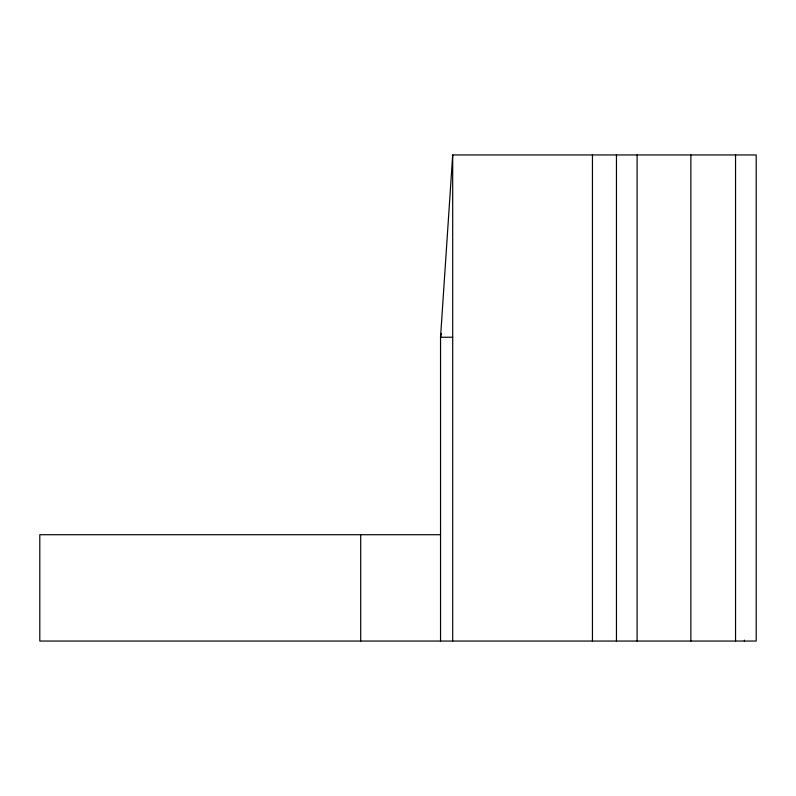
<?xml version="1.0" encoding="UTF-8"?>
<svg xmlns="http://www.w3.org/2000/svg" width="796" height="796" viewBox="0 0 796 796"><rect width="100%" height="100%" fill="white"/><g stroke="black" fill="none" stroke-linecap="round" stroke-linejoin="round"><path stroke-width="1.19" d="M440.546 534.713L39.8 534.713L39.8 641.049L756.2 641.049L756.2 154.951L452.695 154.951L440.546 337.235L440.546 641.049M441.382 333.614L440.546 337.235L452.695 337.235M744.35 640.133L744.459 641.049M735.544 154.951L735.544 641.049M690.878 154.951L690.878 641.049M637.108 154.951L637.108 641.049M616.452 154.951L616.452 641.049M592.443 154.951L592.443 641.049M452.695 154.951L452.695 641.049M360.697 534.713L360.697 641.049"/></g></svg>
